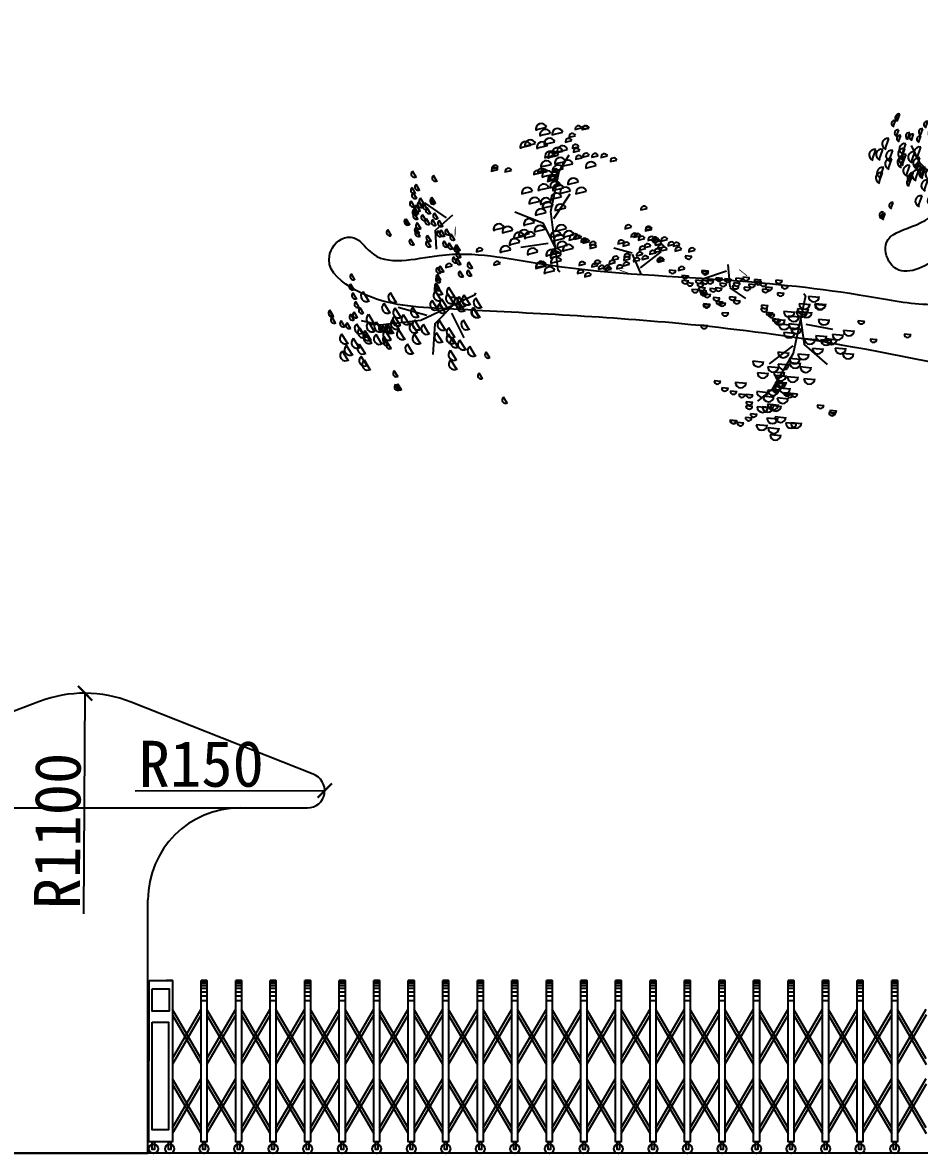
# Model space of a CAD drawing. Extents: x 652 to 897, y 187 to 370.
# Drawn here: x 680.87 to 696.45, y 350.35 to 370 of the extents above; entities that cross this region are included whole.
import ezdxf

# ---------------------------------------------------------------- set-up
doc = ezdxf.new("R2010")
doc.units = 0
doc.layers.get('0').update_dxf_attribs({"linetype": 'CONTINUOUS'})
doc.layers.get('DEFPOINTS').update_dxf_attribs({"linetype": 'CONTINUOUS'})
doc.styles.get("Standard").update_dxf_attribs({"font": 'SimSun.ttf'})
doc.dimstyles.new('ISO-25', dxfattribs={"dimscale": 0.1, "dimtxt": 8, "dimasz": 2.5, "dimexe": 1.25, "dimexo": 0.625, "dimtad": 1, "dimdec": 0, "dimlfac": 500, "dimtxsty": 'STANDARD', "dimblk": 'ARCHTICK', "dimcen": 2.5, "dimazin": 3, "dimtfac": 1, "dimtdec": 0, "dimtmove": 0, "dimatfit": 3})

# ---------------------------------------------------------------- blocks, each defined once
blk = doc.blocks.new('M_G79')
at = {"color": 3, "linetype": 'CONTINUOUS'}
for p, q in [((-1186, 4132), (-869, 4207)), ((-1072, 3965), (-755, 4040)), ((-716, 3992), (-399, 4067)), ((-222, 3919), (-31, 3964)), ((-43, 4142), (148, 4187)), ((156, 4142), (346, 4187)), ((178, 4140), (368, 4185)), ((-1641, 3610), (-1324, 3685)), ((-1503, 3661), (-1186, 3736)), ((-1157, 3600), (-840, 3675)), ((-946, 3709), (-629, 3784)), ((-326, 3777), (-136, 3822)), ((-125, 3600), (65, 3645)), ((-922, 3332), (-605, 3407)), ((-922, 3332), (-605, 3407)), ((-835, 3322), (-518, 3397)), ((-712, 3440), (-395, 3515)), ((-574, 3491), (-257, 3566)), ((-93, 3486), (97, 3531)), ((-28, 3281), (162, 3326)), ((178, 3346), (368, 3391)), ((441, 3339), (632, 3384)), ((705, 3331), (895, 3376)), ((-2470, 2935), (-2280, 2980)), ((-2463, 3000), (-2272, 3045)), ((-2075, 2913), (-1885, 2958)), ((-1041, 3058), (-724, 3133)), ((-702, 2932), (-385, 3007)), ((-634, 3145), (-317, 3220)), ((-421, 3077), (-104, 3152)), ((257, 3024), (574, 3099)), ((979, 3213), (1169, 3258)), ((-1245, 2843), (-1055, 2888)), ((-1129, 2896), (-939, 2941)), ((-1042, 2886), (-852, 2931)), ((-1007, 2768), (-690, 2843)), ((-845, 2640), (-528, 2715)), ((-800, 2683), (-610, 2728)), ((-778, 2681), (-588, 2726)), ((-742, 2809), (-552, 2854)), ((-711, 2894), (-520, 2939)), ((-259, 2552), (58, 2627)), ((-1590, 2282), (-1273, 2357)), ((-1116, 2383), (-799, 2458)), ((-777, 2456), (-460, 2531)), ((-697, 2381), (-380, 2456)), ((-486, 2291), (-169, 2366)), ((-24, 2284), (293, 2359)), ((-1379, 1994), (-1062, 2069)), ((-1050, 1979), (-733, 2054)), ((-748, 2122), (-431, 2197)), ((-1195, 1665), (-878, 1740)), ((-997, 1863), (-680, 1938)), ((-629, 1800), (-312, 1875)), ((1860, 1814), (2050, 1859)), ((-1537, 1372), (-1220, 1447)), ((1402, 1270), (1592, 1315)), ((-2413, 1227), (-2096, 1302)), ((-2156, 1154), (-1839, 1229)), ((-1822, 985), (-1505, 1060)), ((-1682, 1057), (-1365, 1132)), ((-1513, 994), (-1195, 1069)), ((-1227, 1183), (-910, 1258)), ((-760, 1021), (-443, 1096)), ((-661, 922), (-344, 997)), ((-607, 1202), (-290, 1277)), ((-385, 1023), (-68, 1098)), ((-218, 939), (99, 1014)), ((-86, 973), (104, 1018)), ((-43, 968), (148, 1013)), ((1574, 1031), (1764, 1076)), ((1661, 1021), (1851, 1066)), ((1785, 941), (1975, 986)), ((1990, 1205), (2181, 1250)), ((1993, 1227), (2183, 1272)), ((-2219, 588), (-1902, 663)), ((-1953, 801), (-1636, 876)), ((-573, 714), (-256, 789)), ((-407, 629), (-89, 704)), ((124, 883), (315, 928)), ((187, 854), (378, 899)), ((379, 789), (569, 834)), ((391, 699), (581, 744)), ((1199, 830), (1389, 875)), ((1347, 769), (1537, 814)), ((1819, 651), (2009, 696)), ((1959, 723), (2149, 768)), ((2070, 931), (2260, 976)), ((2179, 919), (2369, 964)), ((2218, 871), (2408, 916)), ((2276, 798), (2466, 843)), ((2353, 702), (2544, 747)), ((2433, 627), (2623, 672)), ((2443, 912), (2633, 957)), ((2649, 779), (2839, 824)), ((2801, 762), (2991, 807)), ((2852, 624), (3042, 669)), ((-2906, 603), (-2715, 648)), ((-1433, 523), (-1116, 598)), ((-886, 484), (-569, 559)), ((-760, 426), (-443, 501)), ((-755, 271), (-438, 346)), ((-750, 513), (-433, 588)), ((1037, 363), (1227, 408)), ((1366, 348), (1556, 393)), ((1376, 435), (1566, 480)), ((1649, 317), (1839, 362)), ((1734, 484), (1924, 529)), ((1898, 377), (2089, 422)), ((2114, 530), (2304, 575)), ((2252, 581), (2442, 626)), ((2334, 329), (2524, 374)), ((2353, 305), (2544, 350)), ((3246, 602), (3437, 647)), ((-3794, 150), (-3603, 195)), ((-2397, 215), (-2207, 260)), ((-1191, 121), (-874, 196)), ((-1188, 143), (-871, 218)), ((-941, -17), (-624, 58)), ((23, -31), (213, 14)), ((71, 206), (261, 251)), ((442, 164), (632, 209)), ((517, 244), (707, 289)), ((633, 99), (823, 144)), ((788, 104), (978, 149)), ((826, 56), (1017, 101)), ((935, 242), (1125, 287)), ((1163, 106), (1353, 151)), ((1349, 196), (1539, 241)), ((2944, 63), (3134, 108)), ((233, -121), (424, -76))]:
    blk.add_line(p, q, dxfattribs=at)
for points in [[(-474, 19), (-535, 70), (-743, 1769), (-503, 2932), (-208, 3406)], [(-656, 1561), (-179, 2279)], [(-615, 740), (-958, 1418), (-1781, 1752)], [(-1607, 740), (-823, 852)], [(1614, 559), (1079, 706)], [(1612, 537), (1876, -65)], [(1854, 135), (2456, 597)]]:
    blk.add_lwpolyline(points, dxfattribs=at)
at = {"color": 3, "linetype": 'CONTINUOUS', "const_width": 22.5}
blk.add_lwpolyline([(1251, 70), (1527, -27)], dxfattribs=at)
at = {"color": 3, "linetype": 'CONTINUOUS'}
for centre, radius in [((-1018, 4158), 157), ((-904, 3991), 157), ((-548, 4017), 157), ((-121, 3935), 94.1), ((58, 4157), 94.1), ((257, 4157), 94.1), ((279, 4155), 94.1), ((-1473, 3635), 157), ((-1335, 3686), 157), ((-989, 3625), 157), ((-778, 3734), 157), ((-543, 3466), 157), ((-405, 3517), 157), ((-225, 3792), 94.1), ((-24, 3615), 94.1), ((-754, 3357), 157), ((-754, 3357), 157), ((-667, 3347), 157), ((-466, 3171), 157), ((7, 3502), 94.1), ((73, 3296), 94.1), ((279, 3361), 94.1), ((542, 3354), 94.1), ((806, 3347), 94.1), ((1080, 3228), 94.1), ((-2369, 2950), 94.1), ((-2362, 3015), 94.1), ((-1975, 2928), 94.1), ((-1144, 2858), 94.1), ((-1028, 2911), 94.1), ((-941, 2902), 94.1), ((-872, 3083), 157), ((-839, 2793), 157), ((-610, 2909), 94.1), ((-534, 2958), 157), ((-253, 3103), 157), ((425, 3050), 157), ((-676, 2665), 157), ((-699, 2698), 94.1), ((-677, 2696), 94.1), ((-609, 2481), 157), ((-641, 2824), 94.1), ((-91, 2578), 157), ((-1422, 2307), 157), ((-947, 2408), 157), ((-580, 2147), 157), ((-529, 2406), 157), ((-318, 2317), 157), ((144, 2309), 157), ((-1211, 2019), 157), ((-882, 2004), 157), ((-829, 1888), 157), ((-461, 1825), 157), ((-1027, 1690), 157), ((1961, 1830), 94.1), ((-2245, 1252), 157), ((-1988, 1179), 157), ((-1369, 1397), 157), ((-1059, 1208), 157), ((-439, 1228), 157), ((1503, 1285), 94.1), ((2091, 1220), 94.1), ((2094, 1242), 94.1), ((-1785, 826), 157), ((-1654, 1010), 157), ((-1514, 1083), 157), ((-1344, 1020), 157), ((-592, 1046), 157), ((-492, 947), 157), ((-217, 1049), 157), ((-50, 964), 157), ((15, 988), 94.1), ((58, 983), 94.1), ((225, 898), 94.1), ((1675, 1046), 94.1), ((1762, 1036), 94.1), ((1886, 956), 94.1), ((2171, 947), 94.1), ((2280, 935), 94.1), ((2544, 927), 94.1), ((-2805, 618), 94.1), ((-2051, 613), 157), ((-1264, 548), 157), ((-717, 509), 157), ((-582, 538), 157), ((-405, 739), 157), ((-238, 654), 157), ((288, 869), 94.1), ((479, 804), 94.1), ((492, 714), 94.1), ((1300, 845), 94.1), ((1448, 785), 94.1), ((1919, 666), 94.1), ((2060, 739), 94.1), ((2319, 886), 94.1), ((2353, 596), 94.1), ((2377, 814), 94.1), ((2454, 717), 94.1), ((2534, 642), 94.1), ((2750, 794), 94.1), ((2902, 777), 94.1), ((2953, 639), 94.1), ((3347, 618), 94.1), ((-592, 451), 157), ((-587, 296), 157), ((617, 260), 94.1), ((1036, 257), 94.1), ((1138, 378), 94.1), ((1467, 364), 94.1), ((1477, 451), 94.1), ((1750, 332), 94.1), ((1835, 499), 94.1), ((1999, 393), 94.1), ((2215, 545), 94.1), ((2435, 344), 94.1), ((2454, 320), 94.1), ((-3693, 165), 94.1), ((-2296, 231), 94.1), ((-1022, 146), 157), ((-1020, 168), 157), ((-773, 8), 157), ((124, -16), 94.1), ((172, 221), 94.1), ((542, 180), 94.1), ((734, 114), 94.1), ((889, 119), 94.1), ((927, 71), 94.1), ((1264, 122), 94.1), ((1450, 211), 94.1), ((3045, 78), 94.1), ((334, -106), 94.1)]:
    blk.add_arc(centre, radius, 18.4422, 198.4146, dxfattribs=at)
at = {"width": 0.8, "flags": 9}
for tag in ['XSIZE', 'YSIZE']:
    blk.add_attdef(tag, (0, 0), '', height=0.5, dxfattribs=at)
blk = doc.blocks.new('_ARCHTICK')
at = {"color": 0, "linetype": 'BYBLOCK', "const_width": 0.15}
blk.add_lwpolyline([(-0.5, -0.5), (0.5, 0.5)], dxfattribs=at)
blk = doc.blocks.new('*D49')
at = {"color": 0}
blk.add_line((681.934, 354.517), (681.956, 358.349), dxfattribs=at)
at = {"layer": 'DEFPOINTS', "color": 0}
for p in [(681.956, 358.349), (681.944, 356.149)]:
    blk.add_point(p, dxfattribs=at)
at = {"color": 0, "xscale": 0.25, "yscale": 0.25, "zscale": 0.25, "rotation": 89.67420949146678}
blk.add_blockref('_ARCHTICK', (681.956, 358.349), dxfattribs=at)
at = {"color": 0, "insert": (681.48, 355.956), "char_height": 0.8, "attachment_point": 5, "rotation": 89.6742}
blk.add_mtext('R1100', dxfattribs=at)
blk = doc.blocks.new('*D51')
at = {"color": 0}
blk.add_line((682.824, 356.653), (686.121, 356.657), dxfattribs=at)
at = {"layer": 'DEFPOINTS', "color": 0}
for p in [(685.821, 356.657), (686.121, 356.657)]:
    blk.add_point(p, dxfattribs=at)
at = {"color": 0, "xscale": 0.25, "yscale": 0.25, "zscale": 0.25, "rotation": 0.07144367205901736}
blk.add_blockref('_ARCHTICK', (686.121, 356.657), dxfattribs=at)
at = {"color": 0, "insert": (683.975, 357.117), "char_height": 0.8, "attachment_point": 5, "rotation": 0.0714}
blk.add_mtext('R150', dxfattribs=at)

msp = doc.modelspace()

# ---------------------------------------------------------------- linework, layer by layer
for p, q in [((681.1656, 358.2069), (677.8192, 356.9416)), ((685.9171, 356.941), (682.7541, 358.1944)), ((679.0484, 356.3568), (684.6484, 356.3568)), ((684.6484, 356.3568), (685.8212, 356.3568)), ((683.0484, 350.3568), (683.0484, 354.7568)), ((683.4731, 353.3568), (683.3731, 353.3568)), ((684.0731, 353.3568), (683.9731, 353.3568)), ((684.0731, 353.3368), (683.9731, 353.3368)), ((684.0731, 353.3068), (683.9731, 353.3068)), ((684.0731, 353.2668), (683.9731, 353.2668)), ((684.6731, 353.3568), (684.5731, 353.3568)), ((684.6731, 353.3368), (684.5731, 353.3368)), ((684.6731, 353.3068), (684.5731, 353.3068)), ((684.6731, 353.2668), (684.5731, 353.2668)), ((685.2731, 353.3568), (685.1731, 353.3568)), ((685.2731, 353.3368), (685.1731, 353.3368)), ((685.2731, 353.3068), (685.1731, 353.3068)), ((685.2731, 353.2668), (685.1731, 353.2668)), ((685.8731, 353.3568), (685.7731, 353.3568)), ((685.8731, 353.3368), (685.7731, 353.3368)), ((685.8731, 353.3068), (685.7731, 353.3068)), ((685.8731, 353.2668), (685.7731, 353.2668)), ((686.4731, 353.3568), (686.3731, 353.3568)), ((686.4731, 353.3368), (686.3731, 353.3368)), ((686.4731, 353.3068), (686.3731, 353.3068)), ((686.4731, 353.2668), (686.3731, 353.2668)), ((687.0731, 353.3568), (686.9731, 353.3568)), ((687.0731, 353.3368), (686.9731, 353.3368)), ((687.0731, 353.3068), (686.9731, 353.3068)), ((687.0731, 353.2668), (686.9731, 353.2668)), ((687.6731, 353.3568), (687.5731, 353.3568)), ((687.6731, 353.3368), (687.5731, 353.3368)), ((687.6731, 353.3068), (687.5731, 353.3068)), ((687.6731, 353.2668), (687.5731, 353.2668)), ((688.2731, 353.3568), (688.1731, 353.3568)), ((688.2731, 353.3368), (688.1731, 353.3368)), ((688.2731, 353.3068), (688.1731, 353.3068)), ((688.2731, 353.2668), (688.1731, 353.2668)), ((688.8731, 353.3568), (688.7731, 353.3568)), ((688.8731, 353.3368), (688.7731, 353.3368)), ((688.8731, 353.3068), (688.7731, 353.3068)), ((688.8731, 353.2668), (688.7731, 353.2668)), ((689.4731, 353.3568), (689.3731, 353.3568)), ((689.4731, 353.3368), (689.3731, 353.3368)), ((689.4731, 353.3068), (689.3731, 353.3068)), ((689.4731, 353.2668), (689.3731, 353.2668)), ((690.0731, 353.3568), (689.9731, 353.3568)), ((690.0731, 353.3368), (689.9731, 353.3368)), ((690.0731, 353.3068), (689.9731, 353.3068)), ((690.0731, 353.2668), (689.9731, 353.2668)), ((690.6731, 353.3568), (690.5731, 353.3568)), ((690.6731, 353.3368), (690.5731, 353.3368)), ((690.6731, 353.3068), (690.5731, 353.3068)), ((690.6731, 353.2668), (690.5731, 353.2668)), ((691.2731, 353.3568), (691.1731, 353.3568)), ((691.2731, 353.3368), (691.1731, 353.3368)), ((691.2731, 353.3068), (691.1731, 353.3068)), ((691.2731, 353.2668), (691.1731, 353.2668)), ((691.8731, 353.3568), (691.7731, 353.3568)), ((691.8731, 353.3368), (691.7731, 353.3368)), ((691.8731, 353.3068), (691.7731, 353.3068)), ((691.8731, 353.2668), (691.7731, 353.2668)), ((692.4731, 353.3568), (692.3731, 353.3568)), ((692.4731, 353.3368), (692.3731, 353.3368)), ((692.4731, 353.3068), (692.3731, 353.3068)), ((692.4731, 353.2668), (692.3731, 353.2668)), ((693.0731, 353.3568), (692.9731, 353.3568)), ((693.0731, 353.3368), (692.9731, 353.3368)), ((693.0731, 353.3068), (692.9731, 353.3068)), ((693.0731, 353.2668), (692.9731, 353.2668)), ((693.6731, 353.3568), (693.5731, 353.3568)), ((693.6731, 353.3368), (693.5731, 353.3368)), ((693.6731, 353.3068), (693.5731, 353.3068)), ((693.6731, 353.2668), (693.5731, 353.2668)), ((694.2731, 353.3568), (694.1731, 353.3568)), ((694.2731, 353.3368), (694.1731, 353.3368)), ((694.2731, 353.3068), (694.1731, 353.3068)), ((694.2731, 353.2668), (694.1731, 353.2668)), ((694.8731, 353.3568), (694.7731, 353.3568)), ((694.8731, 353.3368), (694.7731, 353.3368)), ((694.8731, 353.3068), (694.7731, 353.3068)), ((694.8731, 353.2668), (694.7731, 353.2668)), ((695.4731, 353.3568), (695.3731, 353.3568)), ((695.4731, 353.3368), (695.3731, 353.3368)), ((695.4731, 353.3068), (695.3731, 353.3068)), ((695.4731, 353.2668), (695.3731, 353.2668)), ((696.0731, 353.3568), (695.9731, 353.3568)), ((696.0731, 353.3368), (695.9731, 353.3368)), ((696.0731, 353.3068), (695.9731, 353.3068)), ((696.0731, 353.2668), (695.9731, 353.2668)), ((684.0731, 353.2168), (683.9731, 353.2168)), ((684.0731, 353.1568), (683.9731, 353.1568)), ((684.0731, 353.0868), (683.9731, 353.0868)), ((684.6731, 353.2168), (684.5731, 353.2168)), ((684.6731, 353.1568), (684.5731, 353.1568)), ((684.6731, 353.0868), (684.5731, 353.0868)), ((685.2731, 353.2168), (685.1731, 353.2168)), ((685.2731, 353.1568), (685.1731, 353.1568)), ((685.2731, 353.0868), (685.1731, 353.0868)), ((685.8731, 353.2168), (685.7731, 353.2168)), ((685.8731, 353.1568), (685.7731, 353.1568)), ((685.8731, 353.0868), (685.7731, 353.0868)), ((686.4731, 353.2168), (686.3731, 353.2168)), ((686.4731, 353.1568), (686.3731, 353.1568)), ((686.4731, 353.0868), (686.3731, 353.0868)), ((687.0731, 353.2168), (686.9731, 353.2168)), ((687.0731, 353.1568), (686.9731, 353.1568)), ((687.0731, 353.0868), (686.9731, 353.0868)), ((687.6731, 353.2168), (687.5731, 353.2168)), ((687.6731, 353.1568), (687.5731, 353.1568)), ((687.6731, 353.0868), (687.5731, 353.0868)), ((688.2731, 353.2168), (688.1731, 353.2168)), ((688.2731, 353.1568), (688.1731, 353.1568)), ((688.2731, 353.0868), (688.1731, 353.0868)), ((688.8731, 353.2168), (688.7731, 353.2168)), ((688.8731, 353.1568), (688.7731, 353.1568)), ((688.8731, 353.0868), (688.7731, 353.0868)), ((689.4731, 353.2168), (689.3731, 353.2168)), ((689.4731, 353.1568), (689.3731, 353.1568)), ((689.4731, 353.0868), (689.3731, 353.0868)), ((690.0731, 353.2168), (689.9731, 353.2168)), ((690.0731, 353.1568), (689.9731, 353.1568)), ((690.0731, 353.0868), (689.9731, 353.0868)), ((690.6731, 353.2168), (690.5731, 353.2168)), ((690.6731, 353.1568), (690.5731, 353.1568)), ((690.6731, 353.0868), (690.5731, 353.0868)), ((691.2731, 353.2168), (691.1731, 353.2168)), ((691.2731, 353.1568), (691.1731, 353.1568)), ((691.2731, 353.0868), (691.1731, 353.0868)), ((691.8731, 353.2168), (691.7731, 353.2168)), ((691.8731, 353.1568), (691.7731, 353.1568)), ((691.8731, 353.0868), (691.7731, 353.0868)), ((692.4731, 353.2168), (692.3731, 353.2168)), ((692.4731, 353.1568), (692.3731, 353.1568)), ((692.4731, 353.0868), (692.3731, 353.0868)), ((693.0731, 353.2168), (692.9731, 353.2168)), ((693.0731, 353.1568), (692.9731, 353.1568)), ((693.0731, 353.0868), (692.9731, 353.0868)), ((693.6731, 353.2168), (693.5731, 353.2168)), ((693.6731, 353.1568), (693.5731, 353.1568)), ((693.6731, 353.0868), (693.5731, 353.0868)), ((694.2731, 353.2168), (694.1731, 353.2168)), ((694.2731, 353.1568), (694.1731, 353.1568)), ((694.2731, 353.0868), (694.1731, 353.0868)), ((694.8731, 353.2168), (694.7731, 353.2168)), ((694.8731, 353.1568), (694.7731, 353.1568)), ((694.8731, 353.0868), (694.7731, 353.0868)), ((695.4731, 353.2168), (695.3731, 353.2168)), ((695.4731, 353.1568), (695.3731, 353.1568)), ((695.4731, 353.0868), (695.3731, 353.0868)), ((696.0731, 353.2168), (695.9731, 353.2168)), ((696.0731, 353.1568), (695.9731, 353.1568)), ((696.0731, 353.0868), (695.9731, 353.0868)), ((684.0731, 353.0068), (683.9731, 353.0068)), ((684.6731, 353.0068), (684.5731, 353.0068)), ((685.2731, 353.0068), (685.1731, 353.0068)), ((685.8731, 353.0068), (685.7731, 353.0068)), ((686.4731, 353.0068), (686.3731, 353.0068)), ((687.0731, 353.0068), (686.9731, 353.0068)), ((687.6731, 353.0068), (687.5731, 353.0068)), ((688.2731, 353.0068), (688.1731, 353.0068)), ((688.8731, 353.0068), (688.7731, 353.0068)), ((689.4731, 353.0068), (689.3731, 353.0068)), ((690.0731, 353.0068), (689.9731, 353.0068)), ((690.6731, 353.0068), (690.5731, 353.0068)), ((691.2731, 353.0068), (691.1731, 353.0068)), ((691.8731, 353.0068), (691.7731, 353.0068)), ((692.4731, 353.0068), (692.3731, 353.0068)), ((693.0731, 353.0068), (692.9731, 353.0068)), ((693.6731, 353.0068), (693.5731, 353.0068)), ((694.2731, 353.0068), (694.1731, 353.0068)), ((694.8731, 353.0068), (694.7731, 353.0068)), ((695.4731, 353.0068), (695.3731, 353.0068)), ((696.0731, 353.0068), (695.9731, 353.0068)), ((728.9352, 350.3568), (655.371, 350.3568)), ((680.6484, 350.3568), (683.0484, 350.3568))]:
    msp.add_line(p, q)
for points in [[(683.0684, 353.3568), (683.4731, 353.3568), (683.4731, 350.5568), (683.0663, 350.5568)], [(683.9731, 353.3568), (684.0731, 353.3568), (684.0731, 350.5568), (683.9731, 350.5568)], [(684.5731, 353.3568), (684.6731, 353.3568), (684.6731, 350.5568), (684.5731, 350.5568)], [(685.1731, 353.3568), (685.2731, 353.3568), (685.2731, 350.5568), (685.1731, 350.5568)], [(685.7731, 353.3568), (685.8731, 353.3568), (685.8731, 350.5568), (685.7731, 350.5568)], [(686.3731, 353.3568), (686.4731, 353.3568), (686.4731, 350.5568), (686.3731, 350.5568)], [(686.9731, 353.3568), (687.0731, 353.3568), (687.0731, 350.5568), (686.9731, 350.5568)], [(687.5731, 353.3568), (687.6731, 353.3568), (687.6731, 350.5568), (687.5731, 350.5568)], [(688.1731, 353.3568), (688.2731, 353.3568), (688.2731, 350.5568), (688.1731, 350.5568)], [(688.7731, 353.3568), (688.8731, 353.3568), (688.8731, 350.5568), (688.7731, 350.5568)], [(689.3731, 353.3568), (689.4731, 353.3568), (689.4731, 350.5568), (689.3731, 350.5568)], [(689.9731, 353.3568), (690.0731, 353.3568), (690.0731, 350.5568), (689.9731, 350.5568)], [(690.5731, 353.3568), (690.6731, 353.3568), (690.6731, 350.5568), (690.5731, 350.5568)], [(691.1731, 353.3568), (691.2731, 353.3568), (691.2731, 350.5568), (691.1731, 350.5568)], [(691.7731, 353.3568), (691.8731, 353.3568), (691.8731, 350.5568), (691.7731, 350.5568)], [(692.3731, 353.3568), (692.4731, 353.3568), (692.4731, 350.5568), (692.3731, 350.5568)], [(692.9731, 353.3568), (693.0731, 353.3568), (693.0731, 350.5568), (692.9731, 350.5568)], [(693.5731, 353.3568), (693.6731, 353.3568), (693.6731, 350.5568), (693.5731, 350.5568)], [(694.1731, 353.3568), (694.2731, 353.3568), (694.2731, 350.5568), (694.1731, 350.5568)], [(694.7731, 353.3568), (694.8731, 353.3568), (694.8731, 350.5568), (694.7731, 350.5568)], [(695.3731, 353.3568), (695.4731, 353.3568), (695.4731, 350.5568), (695.3731, 350.5568)], [(695.9731, 353.3568), (696.0731, 353.3568), (696.0731, 350.5568), (695.9731, 350.5568)], [(683.1236, 353.2148), (683.4158, 353.2148), (683.4158, 352.8273), (683.1236, 352.8273)], [(683.1245, 352.6322), (683.4052, 352.6322), (683.4052, 350.7619), (683.1245, 350.7619)], [(683.1244, 350.5568), (683.1643, 350.5568), (683.1643, 350.4201), (683.1244, 350.4201)], [(683.4043, 350.5568), (683.4441, 350.5568), (683.4441, 350.4201), (683.4043, 350.4201)], [(684.0043, 350.5568), (684.0441, 350.5568), (684.0441, 350.4201), (684.0043, 350.4201)], [(684.6043, 350.5568), (684.6441, 350.5568), (684.6441, 350.4201), (684.6043, 350.4201)], [(685.2043, 350.5568), (685.2441, 350.5568), (685.2441, 350.4201), (685.2043, 350.4201)], [(685.8043, 350.5568), (685.8441, 350.5568), (685.8441, 350.4201), (685.8043, 350.4201)], [(686.4043, 350.5568), (686.4441, 350.5568), (686.4441, 350.4201), (686.4043, 350.4201)], [(687.0043, 350.5568), (687.0441, 350.5568), (687.0441, 350.4201), (687.0043, 350.4201)], [(687.6043, 350.5568), (687.6441, 350.5568), (687.6441, 350.4201), (687.6043, 350.4201)], [(688.2043, 350.5568), (688.2441, 350.5568), (688.2441, 350.4201), (688.2043, 350.4201)], [(688.8043, 350.5568), (688.8441, 350.5568), (688.8441, 350.4201), (688.8043, 350.4201)], [(689.4043, 350.5568), (689.4441, 350.5568), (689.4441, 350.4201), (689.4043, 350.4201)], [(690.0043, 350.5568), (690.0441, 350.5568), (690.0441, 350.4201), (690.0043, 350.4201)], [(690.6043, 350.5568), (690.6441, 350.5568), (690.6441, 350.4201), (690.6043, 350.4201)], [(691.2043, 350.5568), (691.2441, 350.5568), (691.2441, 350.4201), (691.2043, 350.4201)], [(691.8043, 350.5568), (691.8441, 350.5568), (691.8441, 350.4201), (691.8043, 350.4201)], [(692.4043, 350.5568), (692.4441, 350.5568), (692.4441, 350.4201), (692.4043, 350.4201)], [(693.0043, 350.5568), (693.0441, 350.5568), (693.0441, 350.4201), (693.0043, 350.4201)], [(693.6043, 350.5568), (693.6441, 350.5568), (693.6441, 350.4201), (693.6043, 350.4201)], [(694.2043, 350.5568), (694.2441, 350.5568), (694.2441, 350.4201), (694.2043, 350.4201)], [(694.8043, 350.5568), (694.8441, 350.5568), (694.8441, 350.4201), (694.8043, 350.4201)], [(695.4043, 350.5568), (695.4441, 350.5568), (695.4441, 350.4201), (695.4043, 350.4201)], [(696.0043, 350.5568), (696.0441, 350.5568), (696.0441, 350.4201), (696.0043, 350.4201)]]:
    msp.add_lwpolyline(points, close=True)
for points in [[(683.4731, 352.0033), (683.9731, 352.8582)], [(683.9731, 351.9981), (683.4731, 352.8529)], [(683.9731, 352.7605), (683.4731, 351.9057)], [(683.4731, 352.7552), (683.9731, 351.9004)], [(684.0731, 352.0033), (684.5731, 352.8582)], [(684.5731, 351.9981), (684.0731, 352.8529)], [(684.5731, 352.7605), (684.0731, 351.9057)], [(684.0731, 352.7552), (684.5731, 351.9004)], [(684.6731, 352.0033), (685.1731, 352.8582)], [(685.1731, 351.9981), (684.6731, 352.8529)], [(685.1731, 352.7605), (684.6731, 351.9057)], [(684.6731, 352.7552), (685.1731, 351.9004)], [(685.2731, 352.0033), (685.7731, 352.8582)], [(685.7731, 351.9981), (685.2731, 352.8529)], [(685.7731, 352.7605), (685.2731, 351.9057)], [(685.2731, 352.7552), (685.7731, 351.9004)], [(685.8731, 352.0033), (686.3731, 352.8582)], [(686.3731, 351.9981), (685.8731, 352.8529)], [(686.3731, 352.7605), (685.8731, 351.9057)], [(685.8731, 352.7552), (686.3731, 351.9004)], [(686.4731, 352.0033), (686.9731, 352.8582)], [(686.9731, 351.9981), (686.4731, 352.8529)], [(686.9731, 352.7605), (686.4731, 351.9057)], [(686.4731, 352.7552), (686.9731, 351.9004)], [(687.0731, 352.0033), (687.5731, 352.8582)], [(687.5731, 351.9981), (687.0731, 352.8529)], [(687.5731, 352.7605), (687.0731, 351.9057)], [(687.0731, 352.7552), (687.5731, 351.9004)], [(687.6731, 352.0033), (688.1731, 352.8582)], [(688.1731, 351.9981), (687.6731, 352.8529)], [(688.1731, 352.7605), (687.6731, 351.9057)], [(687.6731, 352.7552), (688.1731, 351.9004)], [(688.2731, 352.0033), (688.7731, 352.8582)], [(688.7731, 351.9981), (688.2731, 352.8529)], [(688.7731, 352.7605), (688.2731, 351.9057)], [(688.2731, 352.7552), (688.7731, 351.9004)], [(688.8731, 352.0033), (689.3731, 352.8582)], [(689.3731, 351.9981), (688.8731, 352.8529)], [(689.3731, 352.7605), (688.8731, 351.9057)], [(688.8731, 352.7552), (689.3731, 351.9004)], [(689.4731, 352.0033), (689.9731, 352.8582)], [(689.9731, 351.9981), (689.4731, 352.8529)], [(689.9731, 352.7605), (689.4731, 351.9057)], [(689.4731, 352.7552), (689.9731, 351.9004)], [(690.0731, 352.0033), (690.5731, 352.8582)], [(690.5731, 351.9981), (690.0731, 352.8529)], [(690.5731, 352.7605), (690.0731, 351.9057)], [(690.0731, 352.7552), (690.5731, 351.9004)], [(690.6731, 352.0033), (691.1731, 352.8582)], [(691.1731, 351.9981), (690.6731, 352.8529)], [(691.1731, 352.7605), (690.6731, 351.9057)], [(690.6731, 352.7552), (691.1731, 351.9004)], [(691.2731, 352.0033), (691.7731, 352.8582)], [(691.7731, 351.9981), (691.2731, 352.8529)], [(691.7731, 352.7605), (691.2731, 351.9057)], [(691.2731, 352.7552), (691.7731, 351.9004)], [(691.8731, 352.0033), (692.3731, 352.8582)], [(692.3731, 351.9981), (691.8731, 352.8529)], [(692.3731, 352.7605), (691.8731, 351.9057)], [(691.8731, 352.7552), (692.3731, 351.9004)], [(692.4731, 352.0033), (692.9731, 352.8582)], [(692.9731, 351.9981), (692.4731, 352.8529)], [(692.9731, 352.7605), (692.4731, 351.9057)], [(692.4731, 352.7552), (692.9731, 351.9004)], [(693.0731, 352.0033), (693.5731, 352.8582)], [(693.5731, 351.9981), (693.0731, 352.8529)], [(693.5731, 352.7605), (693.0731, 351.9057)], [(693.0731, 352.7552), (693.5731, 351.9004)], [(693.6731, 352.0033), (694.1731, 352.8582)], [(694.1731, 351.9981), (693.6731, 352.8529)], [(694.1731, 352.7605), (693.6731, 351.9057)], [(693.6731, 352.7552), (694.1731, 351.9004)], [(694.2731, 352.0033), (694.7731, 352.8582)], [(694.7731, 351.9981), (694.2731, 352.8529)], [(694.7731, 352.7605), (694.2731, 351.9057)], [(694.2731, 352.7552), (694.7731, 351.9004)], [(694.8731, 352.0033), (695.3731, 352.8582)], [(695.3731, 351.9981), (694.8731, 352.8529)], [(695.3731, 352.7605), (694.8731, 351.9057)], [(694.8731, 352.7552), (695.3731, 351.9004)], [(695.4731, 352.0033), (695.9731, 352.8582)], [(695.9731, 351.9981), (695.4731, 352.8529)], [(695.9731, 352.7605), (695.4731, 351.9057)], [(695.4731, 352.7552), (695.9731, 351.9004)], [(696.0731, 352.0033), (696.5731, 352.8582)], [(696.5731, 351.9981), (696.0731, 352.8529)], [(696.5731, 352.7605), (696.0731, 351.9057)], [(696.0731, 352.7552), (696.5731, 351.9004)], [(683.4731, 350.8005), (683.9731, 351.6553)], [(683.9731, 350.7952), (683.4731, 351.65)], [(683.9731, 351.5577), (683.4731, 350.7029)], [(683.4731, 351.5524), (683.9731, 350.6976)], [(684.0731, 350.8005), (684.5731, 351.6553)], [(684.5731, 350.7952), (684.0731, 351.65)], [(684.5731, 351.5577), (684.0731, 350.7029)], [(684.0731, 351.5524), (684.5731, 350.6976)], [(684.6731, 350.8005), (685.1731, 351.6553)], [(685.1731, 350.7952), (684.6731, 351.65)], [(685.1731, 351.5577), (684.6731, 350.7029)], [(684.6731, 351.5524), (685.1731, 350.6976)], [(685.2731, 350.8005), (685.7731, 351.6553)], [(685.7731, 350.7952), (685.2731, 351.65)], [(685.7731, 351.5577), (685.2731, 350.7029)], [(685.2731, 351.5524), (685.7731, 350.6976)], [(685.8731, 350.8005), (686.3731, 351.6553)], [(686.3731, 350.7952), (685.8731, 351.65)], [(686.3731, 351.5577), (685.8731, 350.7029)], [(685.8731, 351.5524), (686.3731, 350.6976)], [(686.4731, 350.8005), (686.9731, 351.6553)], [(686.9731, 350.7952), (686.4731, 351.65)], [(686.9731, 351.5577), (686.4731, 350.7029)], [(686.4731, 351.5524), (686.9731, 350.6976)], [(687.0731, 350.8005), (687.5731, 351.6553)], [(687.5731, 350.7952), (687.0731, 351.65)], [(687.5731, 351.5577), (687.0731, 350.7029)], [(687.0731, 351.5524), (687.5731, 350.6976)], [(687.6731, 350.8005), (688.1731, 351.6553)], [(688.1731, 350.7952), (687.6731, 351.65)], [(688.1731, 351.5577), (687.6731, 350.7029)], [(687.6731, 351.5524), (688.1731, 350.6976)], [(688.2731, 350.8005), (688.7731, 351.6553)], [(688.7731, 350.7952), (688.2731, 351.65)], [(688.7731, 351.5577), (688.2731, 350.7029)], [(688.2731, 351.5524), (688.7731, 350.6976)], [(688.8731, 350.8005), (689.3731, 351.6553)], [(689.3731, 350.7952), (688.8731, 351.65)], [(689.3731, 351.5577), (688.8731, 350.7029)], [(688.8731, 351.5524), (689.3731, 350.6976)], [(689.4731, 350.8005), (689.9731, 351.6553)], [(689.9731, 350.7952), (689.4731, 351.65)], [(689.9731, 351.5577), (689.4731, 350.7029)], [(689.4731, 351.5524), (689.9731, 350.6976)], [(690.0731, 350.8005), (690.5731, 351.6553)], [(690.5731, 350.7952), (690.0731, 351.65)], [(690.5731, 351.5577), (690.0731, 350.7029)], [(690.0731, 351.5524), (690.5731, 350.6976)], [(690.6731, 350.8005), (691.1731, 351.6553)], [(691.1731, 350.7952), (690.6731, 351.65)], [(691.1731, 351.5577), (690.6731, 350.7029)], [(690.6731, 351.5524), (691.1731, 350.6976)], [(691.2731, 350.8005), (691.7731, 351.6553)], [(691.7731, 350.7952), (691.2731, 351.65)], [(691.7731, 351.5577), (691.2731, 350.7029)], [(691.2731, 351.5524), (691.7731, 350.6976)], [(691.8731, 350.8005), (692.3731, 351.6553)], [(692.3731, 350.7952), (691.8731, 351.65)], [(692.3731, 351.5577), (691.8731, 350.7029)], [(691.8731, 351.5524), (692.3731, 350.6976)], [(692.4731, 350.8005), (692.9731, 351.6553)], [(692.9731, 350.7952), (692.4731, 351.65)], [(692.9731, 351.5577), (692.4731, 350.7029)], [(692.4731, 351.5524), (692.9731, 350.6976)], [(693.0731, 350.8005), (693.5731, 351.6553)], [(693.5731, 350.7952), (693.0731, 351.65)], [(693.5731, 351.5577), (693.0731, 350.7029)], [(693.0731, 351.5524), (693.5731, 350.6976)], [(693.6731, 350.8005), (694.1731, 351.6553)], [(694.1731, 350.7952), (693.6731, 351.65)], [(694.1731, 351.5577), (693.6731, 350.7029)], [(693.6731, 351.5524), (694.1731, 350.6976)], [(694.2731, 350.8005), (694.7731, 351.6553)], [(694.7731, 350.7952), (694.2731, 351.65)], [(694.7731, 351.5577), (694.2731, 350.7029)], [(694.2731, 351.5524), (694.7731, 350.6976)], [(694.8731, 350.8005), (695.3731, 351.6553)], [(695.3731, 350.7952), (694.8731, 351.65)], [(695.3731, 351.5577), (694.8731, 350.7029)], [(694.8731, 351.5524), (695.3731, 350.6976)], [(695.4731, 350.8005), (695.9731, 351.6553)], [(695.9731, 350.7952), (695.4731, 351.65)], [(695.9731, 351.5577), (695.4731, 350.7029)], [(695.4731, 351.5524), (695.9731, 350.6976)], [(696.0731, 350.8005), (696.5731, 351.6553)], [(696.5731, 350.7952), (696.0731, 351.65)], [(696.5731, 351.5577), (696.0731, 350.7029)], [(696.0731, 351.5524), (696.5731, 350.6976)]]:
    msp.add_lwpolyline(points)
for centre in [(683.1447, 350.433), (683.4245, 350.433), (684.0245, 350.433), (684.6245, 350.433), (685.2245, 350.433), (685.8245, 350.433), (686.4245, 350.433), (687.0245, 350.433), (687.6245, 350.433), (688.2245, 350.433), (688.8245, 350.433), (689.4245, 350.433), (690.0245, 350.433), (690.6245, 350.433), (691.2245, 350.433), (691.8245, 350.433), (692.4245, 350.433), (693.0245, 350.433), (693.6245, 350.433), (694.2245, 350.433), (694.8245, 350.433), (695.4245, 350.433), (696.0245, 350.433)]:
    msp.add_circle(centre, 0.079)
for centre, radius, start, end in [((681.9436, 356.1491), 2.2, 68.38362, 110.71189), ((685.8212, 356.6568), 0.3, 270, 71.35278), ((684.6484, 354.7568), 1.6, 90, 180)]:
    msp.add_arc(centre, radius, start, end)
at = {"color": 253}
msp.add_open_spline([(707.9952, 360.2347), (707.9885, 360.2744), (707.9279, 360.6076), (707.7688, 361.2056), (706.8967, 361.6853), (705.7655, 362.2271), (704.474, 362.3573), (703.4309, 362.6919), (702.4799, 362.9559), (701.0866, 363.2246), (699.5118, 363.5246), (697.3282, 363.9606), (694.9793, 364.4645), (691.6795, 364.8687), (688.9337, 364.9823), (686.9185, 365.1046), (686.0578, 365.758), (686.3239, 366.2568), (686.6976, 366.2975), (687.0615, 365.7066), (688.3598, 366.1206), (690.3019, 365.6669), (692.8402, 365.5789), (695.0963, 365.3507), (696.392, 365.0905), (697.166, 365.1188), (697.8192, 365.0057), (698.2633, 364.6993), (698.7065, 364.8495), (698.3897, 365.0356), (698.3973, 365.3843), (698.1767, 365.7911), (697.9999, 366.069), (697.998, 366.4659), (697.6974, 366.3715), (697.3854, 366.1659), (696.8148, 365.9638), (696.2316, 365.5506), (695.888, 365.8649), (695.7931, 366.2887), (696.398, 366.4615), (696.8275, 366.7028), (697.0478, 367.1394), (697.5025, 367.044), (697.4356, 367.2924), (697.5702, 367.4039), (697.6659, 367.5389), (697.8151, 367.668), (697.9452, 367.606), (698.0572, 367.5597), (698.1311, 367.4608), (698.1914, 367.2986), (698.4779, 367.358), (698.5477, 367.7386), (698.734, 368.0364), (698.84, 368.5556), (699.1668, 368.3655), (699.4709, 368.4809), (699.4484, 368.2623), (699.3561, 368.1145), (699.3101, 367.8784), (699.237, 367.7382), (699.2028, 367.5835), (699.3282, 367.5909), (699.3564, 367.7572), (699.5736, 367.8813), (699.7995, 367.9383), (699.9085, 368.1075), (700.0896, 368.085), (700.2345, 367.9768), (700.3493, 367.8339), (700.3958, 367.6353), (700.2443, 367.5929), (700.1054, 367.5276), (700.2162, 367.3883), (700.4291, 367.4648), (700.7411, 367.521), (700.8489, 367.1373), (701.0451, 366.9893), (701.0858, 366.7194), (700.3487, 366.7633), (699.8877, 366.821), (699.2646, 366.8205), (699.0954, 366.8183), (698.8855, 366.7096), (698.908, 366.4508), (698.9195, 366.1767), (698.9941, 365.9096), (699.1246, 365.5982), (699.4012, 365.3153), (699.7957, 364.9802), (700.2163, 364.6777), (700.6206, 364.4816), (701.0021, 364.282), (701.461, 364.295), (701.7986, 364.1467), (702.031, 364.2519), (701.9766, 364.384), (702.0594, 364.5494), (702.2171, 364.6828), (702.4658, 364.7504), (702.6183, 364.4089), (702.9873, 364.0632), (703.6387, 363.919), (704.3312, 364.0293), (704.97, 363.8109), (705.446, 363.8443), (705.7855, 363.705), (705.9066, 363.9884), (705.542, 364.1365), (705.3252, 364.5472), (705.1677, 364.9927), (704.9344, 365.5039), (704.856, 365.9542), (704.8049, 366.381), (704.7718, 366.6191), (704.8578, 366.9222), (705.0566, 366.5727), (705.2204, 366.4065), (705.4511, 366.1152), (705.6583, 366.1714), (705.7842, 366.2843), (705.9089, 366.1261), (706.0147, 365.9755), (706.2335, 365.9635), (706.3395, 366.0752), (706.493, 366.1169), (706.7043, 366.0226), (706.7605, 365.682), (706.8008, 365.2106), (707.1911, 364.6858), (707.6737, 364.2563), (708.1406, 363.9035), (708.5923, 363.8399), (709.024, 363.8873), (709.314, 364.1976), (709.5106, 364.5944), (709.5642, 365.0429), (709.539, 365.521), (709.5685, 365.9764), (709.5842, 366.3538), (709.3863, 366.6362), (709.4118, 366.8236), (709.3809, 367.0979), (709.5578, 366.9553), (709.6754, 367.1771), (710.0205, 367.0611), (710.3134, 366.875), (710.6782, 366.7472), (711.0229, 366.5619), (711.3685, 366.4003), (711.7469, 366.4475), (712.0045, 366.4903), (712.3349, 366.4055), (712.1627, 365.9411), (712.3152, 365.5732), (712.2094, 365.1394), (712.4228, 364.9297), (712.6542, 364.8605), (712.8861, 364.8711), (713.168, 364.8809), (713.3131, 365.1932), (713.4524, 365.4626), (713.3691, 365.6978), (713.5333, 365.8546), (713.7646, 365.777), (714.009, 365.8106), (714.2234, 365.8599), (714.5338, 365.9042), (714.4894, 365.5625), (714.3455, 365.3895), (714.4145, 365.1207), (714.7435, 365.1335), (715.215, 365.247), (715.7162, 365.4352), (716.6208, 365.7585), (716.3907, 365.0587), (716.7301, 364.8154), (716.7352, 364.4623), (716.3463, 364.09), (715.6437, 364.2449), (714.9082, 363.9976), (714.1742, 363.7451), (713.1591, 363.1783), (712.545, 361.9016), (712.6443, 360.8302), (712.6841, 360.3503), (712.6922, 360.2347)], degree=3, knots=[3.7674207, 3.7674207, 3.7674207, 3.7674207, 3.8268725, 4.2643478, 4.6330805, 5.2521008, 6.1594967, 6.5411219, 6.8955907, 7.6391096, 8.6680297, 9.3006609, 10.9796022, 12.2656964, 14.2957939, 15.0397825, 15.391453, 15.5980397, 15.7080892, 15.8923187, 16.494562, 17.3659566, 18.9851149, 20.2339075, 20.7879213, 20.9474435, 21.3993229, 21.7261383, 21.8053933, 21.880564, 22.1108338, 22.3248654, 22.536783, 22.6748345, 22.7222166, 22.9507514, 23.2583518, 23.6778439, 23.7473214, 23.9332468, 24.1912333, 24.5182528, 24.6925482, 24.8709081, 24.9266213, 25.0065193, 25.1052589, 25.192907, 25.2605548, 25.3021066, 25.3746518, 25.4416266, 25.5320565, 25.7084295, 25.9532848, 26.1298579, 26.3066971, 26.4102084, 26.4659216, 26.5659405, 26.6922458, 26.8009399, 26.8380821, 26.8752529, 26.9294074, 27.0614405, 27.2193893, 27.2719365, 27.3369853, 27.4581203, 27.5380183, 27.6221031, 27.697009, 27.7564934, 27.7899808, 27.9107857, 28.0594687, 28.1884926, 28.4131224, 28.4595501, 28.5160741, 29.2887633, 29.3538121, 29.4411197, 29.5474049, 29.6559799, 29.7898852, 29.972326, 30.0637895, 30.2945112, 30.5514504, 30.8452378, 31.0654988, 31.2277685, 31.4814054, 31.7329943, 31.7664916, 31.8031973, 31.9108293, 32.0194876, 32.1223295, 32.2282316, 32.5041042, 32.8872341, 33.1661694, 33.5526742, 33.8431322, 33.9365218, 33.9988207, 34.2094093, 34.3664654, 34.7079285, 34.9120005, 35.205491, 35.396506, 35.5333451, 35.6186708, 35.7183714, 35.9291082, 36.0945112, 36.1711373, 36.2334649, 36.3060203, 36.4111145, 36.5226268, 36.5690774, 36.6367252, 36.7489943, 36.8664571, 37.1214356, 37.4640727, 37.7984347, 38.1058829, 38.3142017, 38.4692956, 38.7388751, 38.8987304, 39.1338259, 39.4031064, 39.6168757, 39.8220012, 39.9549678, 40.085297, 40.1601602, 40.2189278, 40.2988458, 40.438545, 40.6670797, 40.8586312, 41.0040623, 41.2597169, 41.4086896, 41.5576623, 41.6784535, 41.8087827, 42.1524731, 42.3010417, 42.4128923, 42.5598113, 42.6527382, 42.7657863, 42.9515485, 43.1072131, 43.2186395, 43.2711866, 43.410577, 43.5410056, 43.63577, 43.7661985, 43.8869105, 44.0162558, 44.12495, 44.1998691, 44.4616354, 44.8531114, 45.1621921, 45.3897609, 45.60291, 45.7245011, 45.8667973, 46.3412418, 46.6809735, 47.0278959, 47.5075172, 48.3921733, 48.9400986, 49.1138641, 49.1138641, 49.1138641, 49.1138641], dxfattribs=at)

# ---------------------------------------------------------------- block references
at = {"yscale": 0.0006000000001336048, "zscale": 0.0006000000000000001}
for p, xscale, rotation in [((698.1028, 366.8644), 0.0006000000001262628, 57.15135600886056), ((688.6608, 365.5807), 0.0006000000001078223, 108.2626805712403), ((694.1835, 365.3984), 0.0006000000001260713, 161.1084431964315)]:
    msp.add_blockref('M_G79', p, dxfattribs=dict(at, xscale=xscale, rotation=rotation))
at = {"xscale": 0.0006000000000767614, "yscale": 0.0006000000001336048, "zscale": 0.0006000000000000001}
msp.add_blockref('M_G79', (690.4955, 365.658), dxfattribs=at)

# ---------------------------------------------------------------- dimensions: what is measured, and where the dimension line sits
dim = msp.add_radius_dim(center=(681.9436, 356.1491), mpoint=(681.9561, 358.3491), dimstyle='ISO-25')
dim.commit()
dim.dimension.update_dxf_attribs({"geometry": '*D49', "text_midpoint": (681.9425, 355.9533), "dimtype": 164})
dim = msp.add_radius_dim(center=(685.8212, 356.6568), mpoint=(686.1212, 356.6572), dimstyle='ISO-25', override={"dimtmove": 1})
dim.commit()
dim.dimension.update_dxf_attribs({"geometry": '*D51', "text_midpoint": (683.9753, 356.6545), "dimtype": 164})

doc.saveas('drawing.dxf')
